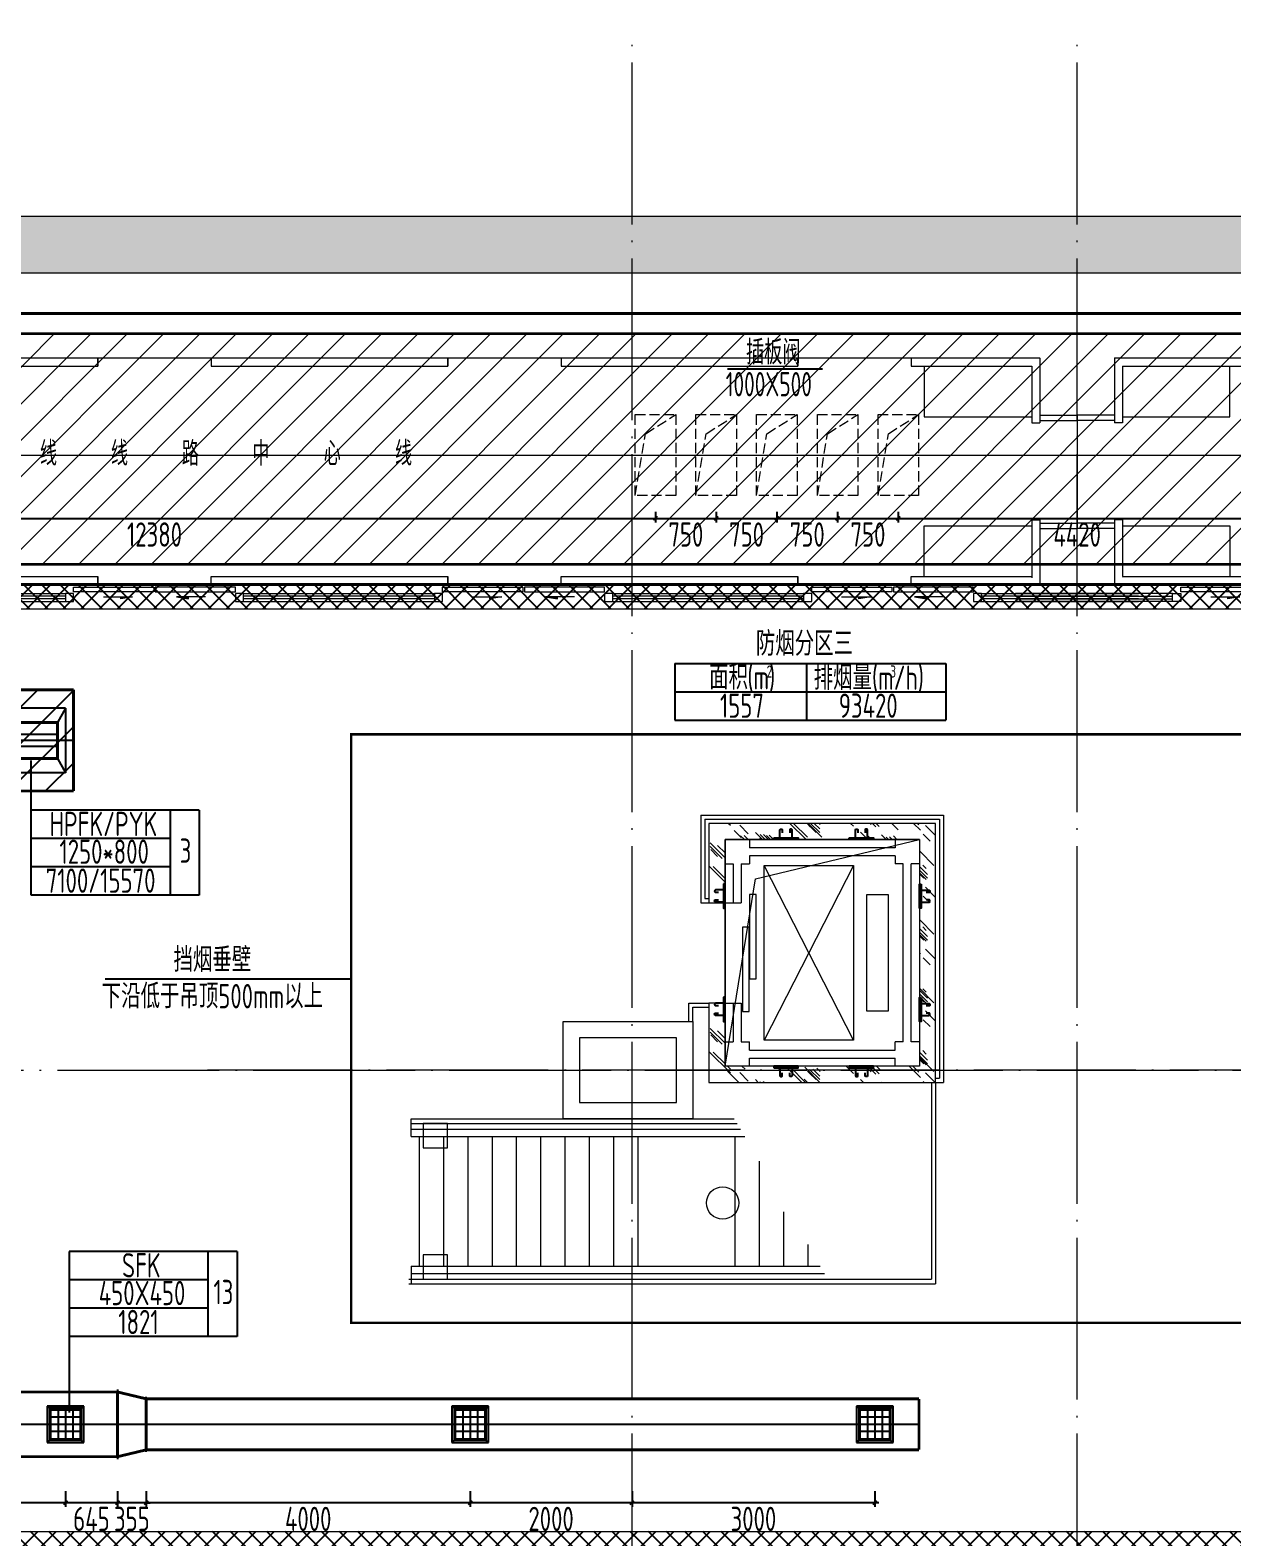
# Model space of a CAD drawing. Extents: x 4 to 13611208, y -605838 to 574722.
# Drawn here: x 13360960 to 13375809, y -14726 to 3890 of the extents above; entities that cross this region are included whole.
import ezdxf
from ezdxf.enums import TextEntityAlignment as Align

# ---------------------------------------------------------------- set-up
doc = ezdxf.new("R2010")
doc.units = 0
doc.header["$LTSCALE"] = 1000
doc.header["$MEASUREMENT"] = 0
for name, pattern in [('_DASH', [0.6, 0.4, -0.2]), ('CENTER2', [28.575, 19.05, -3.175, 3.175, -3.175]), ('DASH', [0.35, 0.25, -0.1]), ('DOTE', [2.42, 2, -0.2, 0.02, -0.2])]:
    doc.linetypes.add(name, pattern=pattern)
for name, color, linetype in [('1-钢件', 8, 'Continuous'), ('DUCT-D-P中心线', 5, 'CENTER2'), ('DUCT-D-P标注', 7, 'Continuous'), ('DUCT-D-P管', 6, 'Continuous'), ('DUCT-D-P风口', 7, 'Continuous'), ('DUCT-D-S中心线', 5, 'CENTER2'), ('DUCT-D-S标注', 7, 'Continuous'), ('DUCT-D-S法兰', 2, 'Continuous'), ('DUCT-D-S管', 130, 'Continuous'), ('DUCT-D-S管端线', 2, 'Continuous'), ('DUCT-D-S风口', 7, 'Continuous'), ('SDF-标注', 7, 'Continuous')]:
    doc.layers.add(name, color=color, linetype=linetype)
for name, color, linetype, lineweight in [('PSD', 8, 'Continuous', 5), ('SDF-风管', 3, 'Continuous', 20), ('STAIR', 7, 'Continuous', 5), ('STRAIN', 8, 'Continuous', 5), ('建筑底图', 8, 'Continuous', 13)]:
    doc.layers.add(name, color=color, linetype=linetype, lineweight=lineweight)
doc.styles.add('67', font='gbenor.shx', dxfattribs={"width": 0.7, "bigfont": 'hztxt.shx'})
doc.styles.add('C', font='HZTXT_E', dxfattribs={"width": 0.7, "bigfont": 'HZTXT'})
doc.styles.add('du', font='gbenor.shx', dxfattribs={"width": 0.8, "bigfont": 'hztxt.shx'})
doc.styles.add('RS9', font='gbenor.shx', dxfattribs={"width": 0.8, "height": 300, "bigfont": 'hztxt.shx'})
doc.dimstyles.new('67', dxfattribs={"dimscale": 100, "dimtxt": 3, "dimasz": 0.5, "dimexe": 0.5, "dimexo": 2, "dimgap": 0.5, "dimtad": 2, "dimdec": 0, "dimrnd": 5, "dimzin": 0, "dimdsep": 46, "dimtxsty": 'du', "dimblk": 'ARCHTICK', "dimcen": 0, "dimdle": 0.5, "dimclrd": 256, "dimclre": 256, "dimclrt": 256, "dimazin": 0, "dimtfac": 1, "dimtdec": 0, "dimtix": 1, "dimtmove": 2, "dimatfit": 3, "dimfxl": 100, "dimtolj": 1, "dimtzin": 0, "dimlwd": -1, "dimlwe": -1, "dimarcsym": 0})

# ---------------------------------------------------------------- blocks, each defined once
blk = doc.blocks.new('A$C6AAC3FDD')
at = {"layer": 'STRAIN'}
for p, q in [((47661, 2800), (69541, 2800)), ((57901, 2800), (57901, 2700)), ((57901, 2700), (57901, 2800)), ((59301, 2800), (59301, 2700)), ((62226, 2700), (62226, 2800)), ((62226, 2800), (62226, 2700)), ((63626, 2800), (63626, 2700)), ((66551, 2800), (66551, 2700)), ((66551, 2700), (66551, 2800)), ((67951, 2800), (67951, 2700)), ((69542, 2799), (69541, 2800)), ((69542, 2799), (69542, 2000)), ((70462, 2800), (92342, 2800)), ((70462, 2800), (70462, 2000)), ((54976, 2700), (57901, 2700)), ((59301, 2700), (62226, 2700)), ((63626, 2700), (66551, 2700)), ((67951, 2700), (69442, 2700)), ((68110, 2700), (68110, 2073)), ((69441, 2700), (69442, 2699)), ((69441, 2700), (69442, 2699)), ((69442, 2700), (69442, 2000)), ((70562, 2700), (72052, 2700)), ((70562, 2700), (70562, 2699)), ((70562, 2699), (70562, 2000)), ((71888, 2073), (71888, 2700)), ((68110, 2073), (69442, 2073)), ((69542, 2093), (70002, 2093)), ((70462, 2093), (70002, 2093)), ((70002, 2093), (70002, 691)), ((70002, 2093), (70002, 691)), ((70002, 2093), (70002, 691)), ((70002, 2093), (70002, 691)), ((70562, 2073), (71888, 2073)), ((71888, 2073), (71887, 2073)), ((69442, 2000), (69542, 2000)), ((69542, 2026), (70002, 2026)), ((70462, 2026), (70002, 2026)), ((70562, 2000), (70462, 2000)), ((69442, 800), (69442, 84)), ((69442, 800), (69542, 800)), ((69542, 800), (69542, 0)), ((69542, 758), (70002, 758)), ((70462, 758), (70002, 758)), ((70462, 800), (70462, 0)), ((70562, 800), (70462, 800)), ((70562, 800), (70562, 100)), ((68110, 727), (69442, 727)), ((68110, 100), (68110, 727)), ((69542, 691), (70002, 691)), ((70462, 691), (70002, 691)), ((70562, 727), (71888, 727)), ((71888, 727), (71887, 727)), ((71888, 727), (71888, 100)), ((54976, 100), (57901, 100)), ((57901, 0), (57901, 100)), ((57901, 100), (57901, 0)), ((59301, 100), (62226, 100)), ((59301, 0), (59301, 100)), ((62226, 100), (62226, 0)), ((62226, 0), (62226, 100)), ((63626, 100), (66551, 100)), ((63626, 0), (63626, 100)), ((66551, 0), (66551, 100)), ((66551, 100), (66551, 0)), ((67951, 100), (69442, 100)), ((67951, 0), (67951, 100)), ((70562, 100), (72052, 100)), ((70562, 100), (70562, 100)), ((70562, 84), (70562, 85)), ((47661, 0), (69542, 0)), ((70462, 0), (92342, 0))]:
    blk.add_line(p, q, dxfattribs=at)
blk = doc.blocks.new('新块')
at = {"layer": 'PSD', "color": 8}
for p, q in [((-1630, 60), (-1270, 60)), ((-1270, 60), (-1418, 34)), ((-1418, 34), (-1418, 60)), ((-730, 60), (-582, 34)), ((-370, 60), (-730, 60)), ((-582, 34), (-582, 60))]:
    blk.add_line(p, q, dxfattribs=at)
for points in [[(-2000, 180), (-1010, 180), (-1010, 120), (-2000, 120)], [(0, 180), (-990, 180), (-990, 120), (0, 120)]]:
    blk.add_lwpolyline(points, close=True, dxfattribs=at)
for points in [[(-1418, 34), (-1418, 60), (-1270, 60)], [(-582, 34), (-582, 60), (-730, 60)]]:
    blk.add_solid(points, dxfattribs=at)
blk = doc.blocks.new('PSD')
at = {"layer": 'PSD', "color": 8}
for p, q in [((56123, 4268), (58482, 4268)), ((58482, 4235), (56123, 4235)), ((58482, 4201), (56123, 4201)), ((56123, 4168), (58482, 4168)), ((60683, 4268), (63042, 4268)), ((63042, 4235), (60683, 4235)), ((63042, 4201), (60683, 4201)), ((60683, 4168), (63042, 4168)), ((65243, 4268), (67602, 4268)), ((67602, 4235), (65243, 4235)), ((67602, 4201), (65243, 4201)), ((65243, 4168), (67602, 4168)), ((67702, 4268), (67602, 4268)), ((67602, 4268), (67602, 4168)), ((67602, 4168), (67702, 4168)), ((67702, 4168), (67702, 4268)), ((69802, 4268), (69702, 4268)), ((69702, 4268), (69702, 4168)), ((69702, 4168), (69802, 4168)), ((69802, 4168), (69802, 4268)), ((69803, 4268), (71742, 4268)), ((71742, 4235), (69803, 4235)), ((71742, 4201), (69803, 4201)), ((69803, 4168), (71742, 4168)), ((72162, 4268), (70222, 4268)), ((70222, 4235), (72162, 4235)), ((70222, 4201), (72162, 4201)), ((72162, 4168), (70222, 4168)), ((72162, 4268), (72262, 4268)), ((72162, 4168), (72162, 4268)), ((72262, 4168), (72162, 4168)), ((72262, 4268), (72262, 4168))]:
    blk.add_line(p, q, dxfattribs=at)
for points in [[(58482, 4168), (58582, 4168), (58582, 4268), (58482, 4268)], [(60582, 4168), (60683, 4168), (60683, 4268), (60582, 4268)], [(63042, 4168), (63142, 4168), (63142, 4268), (63042, 4268)], [(65142, 4168), (65243, 4168), (65243, 4268), (65142, 4268)]]:
    blk.add_lwpolyline(points, close=True, dxfattribs=at)
at = {"color": 8}
for p in [(60582, 4168), (65142, 4168), (69702, 4168)]:
    blk.add_blockref('新块', p, dxfattribs=at)
at = {"color": 8, "xscale": -1}
blk.add_blockref('新块', (72262, 4168), dxfattribs=at)
blk = doc.blocks.new('wefrwr3')
at = {"layer": 'STAIR', "color": 0, "linetype": 'Continuous'}
for p, q in [((2371621, 1063838), (2374021, 1063838)), ((2371621, 1061038), (2371621, 1063838)), ((2371621, 1061158), (2371621, 1063718)), ((2371741, 1063838), (2373901, 1063838)), ((2371921, 1063838), (2371921, 1063738)), ((2373721, 1063738), (2371921, 1063738)), ((2373721, 1063838), (2373721, 1063738)), ((2374021, 1063838), (2374021, 1063058)), ((2374021, 1063718), (2374021, 1063058)), ((2371621, 1063538), (2371721, 1063538)), ((2371721, 1063538), (2371721, 1061338)), ((2371821, 1063538), (2371921, 1063538)), ((2371821, 1063538), (2371821, 1061338)), ((2371921, 1063638), (2371921, 1063538)), ((2373721, 1063638), (2371921, 1063638)), ((2372433, 1063518), (2373537, 1061358)), ((2372433, 1063518), (2373537, 1063518)), ((2372433, 1061358), (2373537, 1063518)), ((2372433, 1061358), (2372433, 1063518)), ((2373537, 1063518), (2373537, 1061358)), ((2373721, 1063638), (2373721, 1063538)), ((2373821, 1063538), (2373721, 1063538)), ((2373821, 1063058), (2373821, 1063538)), ((2374021, 1063538), (2373921, 1063538)), ((2373921, 1063058), (2373921, 1063538)), ((2372005, 1063158), (2372269, 1063158)), ((2372005, 1061718), (2372005, 1063158)), ((2372269, 1063158), (2372269, 1061718)), ((2373806, 1063163), (2373724, 1063163)), ((2373724, 1063163), (2373724, 1062122)), ((2373806, 1062122), (2373806, 1063163)), ((2374021, 1063058), (2373821, 1063058)), ((2374021, 1063058), (2373901, 1063058)), ((2374021, 1063058), (2373901, 1063058)), ((2374021, 1061818), (2374021, 1063058)), ((2373719, 1062759), (2373637, 1062759)), ((2373637, 1062759), (2373637, 1061718)), ((2373719, 1061718), (2373719, 1062759)), ((2373724, 1062122), (2373806, 1062122)), ((2374021, 1061818), (2373821, 1061818)), ((2373821, 1061338), (2373821, 1061818)), ((2374021, 1061818), (2373901, 1061818)), ((2374021, 1061818), (2373901, 1061818)), ((2373921, 1061338), (2373921, 1061818)), ((2374021, 1061818), (2374021, 1061158)), ((2374021, 1061818), (2374021, 1061038)), ((2372269, 1061718), (2372005, 1061718)), ((2373637, 1061718), (2373719, 1061718)), ((2371621, 1061338), (2371721, 1061338)), ((2371821, 1061338), (2371921, 1061338)), ((2371921, 1061238), (2371921, 1061338)), ((2373537, 1061358), (2372433, 1061358)), ((2373821, 1061338), (2373721, 1061338)), ((2373721, 1061238), (2373721, 1061338)), ((2374021, 1061338), (2373921, 1061338)), ((2371921, 1061238), (2373721, 1061238)), ((2371921, 1061038), (2371921, 1061138)), ((2371921, 1061138), (2373721, 1061138)), ((2373721, 1061038), (2373721, 1061138)), ((2374021, 1061038), (2371621, 1061038)), ((2373901, 1061038), (2371741, 1061038))]:
    blk.add_line(p, q, dxfattribs=at)
blk = doc.blocks.new('_FZHK')
blk.add_lwpolyline([(-0.5, -0.5), (0.5, -0.5), (0.5, 0.5), (-0.5, 0.5)], close=True)
blk = doc.blocks.new('_YZHK')
blk.add_circle((0, 0), 0.5)
blk = doc.blocks.new('300300')
at = {"layer": '1-钢件'}
h = blk.add_hatch(dxfattribs=at)
h.set_pattern_fill('ANSI31', color=0, scale=10, angle=90, style=0)
h.set_pattern_definition([(45, (1206689.27, 2477601.356), (11.22532015, -11.22532015), [])])
h.paths.add_polyline_path([(1960792, 639240), (1960792, 638940), (1960772, 638940), (1960772, 639240)])
at = {"layer": '1-钢件', "color": 0}
blk.add_lwpolyline([(1960792, 639240), (1960792, 638940), (1960772, 638940), (1960772, 639240)], close=True, dxfattribs=at)
for points in [[(1960792, 639165), (1960877, 639165), (1960891, 639165), (1960899, 639158), (1960901, 639150), (1960900, 639142), (1960895, 639136), (1960855, 639136)], [(1960792, 639015), (1960877, 639015), (1960891, 639015), (1960899, 639021), (1960901, 639029), (1960900, 639037), (1960895, 639043), (1960855, 639043)]]:
    blk.add_lwpolyline(points, dxfattribs=at)
blk = doc.blocks.new('_FZH')
blk.add_lwpolyline([(-0.5, -0.5), (0.5, -0.5), (0.5, 0.5), (-0.5, 0.5)], close=True)
blk = doc.blocks.new('_ArchTick')
at = {"color": 0, "linetype": 'ByBlock', "const_width": 0.4}
blk.add_lwpolyline([(-0.5, -0.5), (0.5, 0.5)], dxfattribs=at)
blk = doc.blocks.new('*D527')
at = {"layer": 'DUCT-D-S标注', "transparency": 16777216}
for p, q in [((13371447, -14304), (13368347, -14304)), ((13368397, -14160), (13368397, -14354)), ((13371397, -14160), (13371397, -14354))]:
    blk.add_line(p, q, dxfattribs=at)
at = {"layer": 'DUCT-D-S标注', "transparency": 16777216, "xscale": 50, "yscale": 50, "zscale": 50, "rotation": 180}
blk.add_blockref('_ArchTick', (13368397, -14304), dxfattribs=at)
at = {"layer": 'DUCT-D-S标注', "transparency": 16777216, "xscale": 50, "yscale": 50, "zscale": 50}
blk.add_blockref('_ArchTick', (13371397, -14304), dxfattribs=at)
at = {"layer": 'DUCT-D-S标注', "transparency": 16777216, "insert": (13369897, -14504), "char_height": 300, "attachment_point": 5, "style": 'du'}
blk.add_mtext('\\A1;3000', dxfattribs=at)
blk = doc.blocks.new('*D528')
at = {"layer": 'DUCT-D-S标注', "transparency": 16777216}
for p, q in [((13368447, -14304), (13366347, -14304)), ((13366397, -14160), (13366397, -14354)), ((13368397, -14160), (13368397, -14354))]:
    blk.add_line(p, q, dxfattribs=at)
at = {"layer": 'DUCT-D-S标注', "transparency": 16777216, "xscale": 50, "yscale": 50, "zscale": 50, "rotation": 180}
blk.add_blockref('_ArchTick', (13366397, -14304), dxfattribs=at)
at = {"layer": 'DUCT-D-S标注', "transparency": 16777216, "xscale": 50, "yscale": 50, "zscale": 50}
blk.add_blockref('_ArchTick', (13368397, -14304), dxfattribs=at)
at = {"layer": 'DUCT-D-S标注', "transparency": 16777216, "insert": (13367397, -14504), "char_height": 300, "attachment_point": 5, "style": 'du'}
blk.add_mtext('\\A1;2000', dxfattribs=at)
blk = doc.blocks.new('*D529')
at = {"layer": 'DUCT-D-S标注', "transparency": 16777216}
for p, q in [((13366447, -14304), (13362345, -14304)), ((13362395, -14160), (13362395, -14354)), ((13366397, -14160), (13366397, -14354))]:
    blk.add_line(p, q, dxfattribs=at)
at = {"layer": 'DUCT-D-S标注', "transparency": 16777216, "xscale": 50, "yscale": 50, "zscale": 50, "rotation": 180}
blk.add_blockref('_ArchTick', (13362395, -14304), dxfattribs=at)
at = {"layer": 'DUCT-D-S标注', "transparency": 16777216, "xscale": 50, "yscale": 50, "zscale": 50}
blk.add_blockref('_ArchTick', (13366397, -14304), dxfattribs=at)
at = {"layer": 'DUCT-D-S标注', "transparency": 16777216, "insert": (13364396, -14504), "char_height": 300, "attachment_point": 5, "style": 'du'}
blk.add_mtext('\\A1;4000', dxfattribs=at)
blk = doc.blocks.new('*D530')
at = {"layer": 'DUCT-D-S标注', "transparency": 16777216}
for p, q in [((13361447, -14304), (13356347, -14304)), ((13356397, -14160), (13356397, -14354)), ((13361397, -14160), (13361397, -14354))]:
    blk.add_line(p, q, dxfattribs=at)
at = {"layer": 'DUCT-D-S标注', "transparency": 16777216, "xscale": 50, "yscale": 50, "zscale": 50, "rotation": 180}
blk.add_blockref('_ArchTick', (13356397, -14304), dxfattribs=at)
at = {"layer": 'DUCT-D-S标注', "transparency": 16777216, "xscale": 50, "yscale": 50, "zscale": 50}
blk.add_blockref('_ArchTick', (13361397, -14304), dxfattribs=at)
at = {"layer": 'DUCT-D-S标注', "transparency": 16777216, "insert": (13358897, -14504), "char_height": 300, "attachment_point": 5, "style": 'du'}
blk.add_mtext('\\A1;5000', dxfattribs=at)
blk = doc.blocks.new('*D573')
at = {"layer": 'SDF-标注', "ltscale": 0.5, "transparency": 16777216}
for p, q in [((13356257, -2142), (13368737, -2142)), ((13356307, -2060), (13356307, -2192)), ((13368687, -2060), (13368687, -2192))]:
    blk.add_line(p, q, dxfattribs=at)
at = {"layer": 'SDF-标注', "ltscale": 0.5, "transparency": 16777216, "xscale": 50, "yscale": 50, "zscale": 50, "rotation": 180}
blk.add_blockref('_ArchTick', (13356307, -2142), dxfattribs=at)
at = {"layer": 'SDF-标注', "ltscale": 0.5, "transparency": 16777216, "xscale": 50, "yscale": 50, "zscale": 50}
blk.add_blockref('_ArchTick', (13368687, -2142), dxfattribs=at)
at = {"layer": 'SDF-标注', "ltscale": 0.5, "transparency": 16777216, "insert": (13362497, -2342), "char_height": 300, "attachment_point": 5, "style": 'du'}
blk.add_mtext('\\A1;12380', dxfattribs=at)
blk = doc.blocks.new('*D574')
at = {"layer": 'SDF-标注', "ltscale": 0.5, "transparency": 16777216}
for p, q in [((13368637, -2142), (13369487, -2142)), ((13368687, -2060), (13368687, -2192)), ((13369437, -2060), (13369437, -2192))]:
    blk.add_line(p, q, dxfattribs=at)
at = {"layer": 'SDF-标注', "ltscale": 0.5, "transparency": 16777216, "xscale": 50, "yscale": 50, "zscale": 50, "rotation": 180}
blk.add_blockref('_ArchTick', (13368687, -2142), dxfattribs=at)
at = {"layer": 'SDF-标注', "ltscale": 0.5, "transparency": 16777216, "xscale": 50, "yscale": 50, "zscale": 50}
blk.add_blockref('_ArchTick', (13369437, -2142), dxfattribs=at)
at = {"layer": 'SDF-标注', "ltscale": 0.5, "transparency": 16777216, "insert": (13369062, -2342), "char_height": 300, "attachment_point": 5, "style": 'du'}
blk.add_mtext('\\A1;750', dxfattribs=at)
blk = doc.blocks.new('*D575')
at = {"layer": 'SDF-标注', "ltscale": 0.5, "transparency": 16777216}
for p, q in [((13369387, -2142), (13370237, -2142)), ((13369437, -2060), (13369437, -2192)), ((13370187, -2060), (13370187, -2192))]:
    blk.add_line(p, q, dxfattribs=at)
at = {"layer": 'SDF-标注', "ltscale": 0.5, "transparency": 16777216, "xscale": 50, "yscale": 50, "zscale": 50, "rotation": 180}
blk.add_blockref('_ArchTick', (13369437, -2142), dxfattribs=at)
at = {"layer": 'SDF-标注', "ltscale": 0.5, "transparency": 16777216, "xscale": 50, "yscale": 50, "zscale": 50}
blk.add_blockref('_ArchTick', (13370187, -2142), dxfattribs=at)
at = {"layer": 'SDF-标注', "ltscale": 0.5, "transparency": 16777216, "insert": (13369812, -2342), "char_height": 300, "attachment_point": 5, "style": 'du'}
blk.add_mtext('\\A1;750', dxfattribs=at)
blk = doc.blocks.new('*D576')
at = {"layer": 'SDF-标注', "ltscale": 0.5, "transparency": 16777216}
for p, q in [((13370137, -2142), (13370987, -2142)), ((13370187, -2060), (13370187, -2192)), ((13370937, -2060), (13370937, -2192))]:
    blk.add_line(p, q, dxfattribs=at)
at = {"layer": 'SDF-标注', "ltscale": 0.5, "transparency": 16777216, "xscale": 50, "yscale": 50, "zscale": 50, "rotation": 180}
blk.add_blockref('_ArchTick', (13370187, -2142), dxfattribs=at)
at = {"layer": 'SDF-标注', "ltscale": 0.5, "transparency": 16777216, "xscale": 50, "yscale": 50, "zscale": 50}
blk.add_blockref('_ArchTick', (13370937, -2142), dxfattribs=at)
at = {"layer": 'SDF-标注', "ltscale": 0.5, "transparency": 16777216, "insert": (13370562, -2342), "char_height": 300, "attachment_point": 5, "style": 'du'}
blk.add_mtext('\\A1;750', dxfattribs=at)
blk = doc.blocks.new('*D577')
at = {"layer": 'SDF-标注', "ltscale": 0.5, "transparency": 16777216}
for p, q in [((13370887, -2142), (13371737, -2142)), ((13370937, -2060), (13370937, -2192)), ((13371687, -2060), (13371687, -2192))]:
    blk.add_line(p, q, dxfattribs=at)
at = {"layer": 'SDF-标注', "ltscale": 0.5, "transparency": 16777216, "xscale": 50, "yscale": 50, "zscale": 50, "rotation": 180}
blk.add_blockref('_ArchTick', (13370937, -2142), dxfattribs=at)
at = {"layer": 'SDF-标注', "ltscale": 0.5, "transparency": 16777216, "xscale": 50, "yscale": 50, "zscale": 50}
blk.add_blockref('_ArchTick', (13371687, -2142), dxfattribs=at)
at = {"layer": 'SDF-标注', "ltscale": 0.5, "transparency": 16777216, "insert": (13371312, -2342), "char_height": 300, "attachment_point": 5, "style": 'du'}
blk.add_mtext('\\A1;750', dxfattribs=at)
blk = doc.blocks.new('*D578')
at = {"layer": 'SDF-标注', "ltscale": 0.5, "transparency": 16777216}
for p, q in [((13371637, -2142), (13376157, -2142)), ((13371687, -2060), (13371687, -2192)), ((13376107, -2060), (13376107, -2192))]:
    blk.add_line(p, q, dxfattribs=at)
at = {"layer": 'SDF-标注', "ltscale": 0.5, "transparency": 16777216, "xscale": 50, "yscale": 50, "zscale": 50, "rotation": 180}
blk.add_blockref('_ArchTick', (13371687, -2142), dxfattribs=at)
at = {"layer": 'SDF-标注', "ltscale": 0.5, "transparency": 16777216, "xscale": 50, "yscale": 50, "zscale": 50}
blk.add_blockref('_ArchTick', (13376107, -2142), dxfattribs=at)
at = {"layer": 'SDF-标注', "ltscale": 0.5, "transparency": 16777216, "insert": (13373897, -2342), "char_height": 300, "attachment_point": 5, "style": 'du'}
blk.add_mtext('\\A1;4420', dxfattribs=at)
blk = doc.blocks.new('*D671')
at = {"layer": 'DUCT-D-S标注', "transparency": 16777216}
for p, q in [((13362040, -14304), (13361990, -14304)), ((13362040, -14160), (13362040, -14354)), ((13362395, -14304), (13362040, -14304)), ((13362395, -14160), (13362395, -14354)), ((13362395, -14304), (13362445, -14304))]:
    blk.add_line(p, q, dxfattribs=at)
at = {"layer": 'DUCT-D-S标注', "transparency": 16777216, "xscale": 50, "yscale": 50, "zscale": 50}
blk.add_blockref('_ArchTick', (13362040, -14304), dxfattribs=at)
at = {"layer": 'DUCT-D-S标注', "transparency": 16777216, "xscale": 50, "yscale": 50, "zscale": 50, "rotation": 180}
blk.add_blockref('_ArchTick', (13362395, -14304), dxfattribs=at)
at = {"layer": 'DUCT-D-S标注', "transparency": 16777216, "insert": (13362217, -14504), "char_height": 300, "attachment_point": 5, "style": 'du'}
blk.add_mtext('\\A1;355', dxfattribs=at)
blk = doc.blocks.new('*D672')
at = {"layer": 'DUCT-D-S标注', "transparency": 16777216}
for p, q in [((13362090, -14304), (13361347, -14304)), ((13361397, -14160), (13361397, -14354)), ((13362040, -14160), (13362040, -14354))]:
    blk.add_line(p, q, dxfattribs=at)
at = {"layer": 'DUCT-D-S标注', "transparency": 16777216, "xscale": 50, "yscale": 50, "zscale": 50, "rotation": 180}
blk.add_blockref('_ArchTick', (13361397, -14304), dxfattribs=at)
at = {"layer": 'DUCT-D-S标注', "transparency": 16777216, "xscale": 50, "yscale": 50, "zscale": 50}
blk.add_blockref('_ArchTick', (13362040, -14304), dxfattribs=at)
at = {"layer": 'DUCT-D-S标注', "transparency": 16777216, "insert": (13361718, -14504), "char_height": 300, "attachment_point": 5, "style": 'du'}
blk.add_mtext('\\A1;645', dxfattribs=at)
blk = doc.blocks.new('A$C321F08AF')
at = {"layer": '建筑底图', "color": 0, "linetype": 'DASH', "ltscale": 0.5}
for points in [[(-4960, -2450), (-4960, -3450), (-5460, -3450), (-5460, -2450)], [(-4210, -2450), (-4210, -3450), (-4710, -3450), (-4710, -2450)], [(-3460, -2450), (-3460, -3450), (-3960, -3450), (-3960, -2450)], [(-2710, -2450), (-2710, -3450), (-3210, -3450), (-3210, -2450)], [(-1960, -2450), (-1960, -3450), (-2460, -3450), (-2460, -2450)]]:
    blk.add_lwpolyline(points, close=True, dxfattribs=at)
for points in [[(-5460, -3450), (-5333, -2686), (-4960, -2450)], [(-4710, -3450), (-4583, -2686), (-4210, -2450)], [(-3960, -3450), (-3833, -2686), (-3460, -2450)], [(-3210, -3450), (-3083, -2686), (-2710, -2450)], [(-2460, -3450), (-2333, -2686), (-1960, -2450)]]:
    blk.add_lwpolyline(points, dxfattribs=at)
blk = doc.blocks.new('$风口$00000107')
for p, q in [((100, 100), (-100, 100)), ((-100, 100), (-88, 88)), ((-100, 100), (-100, -100)), ((88, 88), (-88, 88)), ((-88, 88), (-88, -88)), ((-88, 88), (-80, 80)), ((80, 80), (88, 88)), ((100, 100), (88, 88)), ((88, -88), (88, 88)), ((100, -100), (100, 100)), ((-80, 80), (80, 80)), ((-80, -80), (-80, 80)), ((80, 40), (-80, 40)), ((-40, 80), (-40, -80)), ((0, 80), (0, -80)), ((40, 80), (40, -80)), ((80, 80), (80, -80)), ((-88, -88), (-80, -80)), ((80, 0), (-80, 0)), ((80, -40), (-80, -40)), ((-80, -80), (80, -80)), ((80, -80), (88, -88)), ((-100, -100), (-88, -88)), ((-100, -100), (100, -100)), ((88, -88), (-88, -88)), ((100, -100), (88, -88))]:
    blk.add_line(p, q)
blk = doc.blocks.new('$风口$00000108')
for p, q in [((-250, 135), (-190, 75)), ((-250, -135), (-250, 135)), ((250, 135), (200, 75)), ((250, 135), (250, -135)), ((200, 25), (-190, 25)), ((200, -25), (-190, -25)), ((-250, -135), (-190, -75)), ((200, -75), (250, -135)), ((250, -135), (-250, -135))]:
    blk.add_line(p, q)
at = {"linetype": 'Continuous'}
blk.add_line((250, 135), (-250, 135), dxfattribs=at)
at = {"lineweight": 40}
for p, q in [((-190, 75), (200, 75)), ((-190, -75), (-190, 75)), ((200, 75), (200, -75)), ((-190, -75), (200, -75))]:
    blk.add_line(p, q, dxfattribs=at)

msp = doc.modelspace()

# ---------------------------------------------------------------- hatches: boundary and pattern name
at = {"layer": 'DUCT-D-P管'}
h = msp.add_hatch(dxfattribs=at)
h.set_pattern_fill('ANSI31', color=8, scale=200)
h.set_pattern_definition([(45, (0, 0), (-224.506403, 224.506403), [])])
h.paths.add_polyline_path([(13361497.1, -4260.3), (13308997.1, -4260.3), (13308997.1, -5510.3), (13361497.1, -5510.3)])
at = {"layer": '建筑底图'}
h = msp.add_hatch(dxfattribs=at)
h.set_pattern_fill('钢筋混凝土', color=8, scale=100, style=0)
h.set_pattern_definition([(45, (793255.26, 9e-08), (-176.7766953, 176.7766953), []), (50, (793255.26, 9e-08), (717.260183, -62.752135), [75, -825]), (355, (793255.26, 9e-08), (-138.751334, 752.192134), [60, -660]), (100.4514, (793315, -5.2), (578.50938, 689.439542), [63.74019, -701.14211]), (46.1842, (793255.26, 200), (1067.24105, -165.519014), [112.5, -1237.5]), (96.6356, (793344.2, 186.2), (934.662706, 974.11787), [95.61029, -1051.713]), (351.1842, (793255.3, 200), (934.661945, 974.1186), [90, -990]), (21, (793355.26, 150), (596.907052, -402.61889), [75, -825]), (326, (793355.26, 150), (243.31533, 725.150045), [60, -660]), (71.4514, (793405, 116.45), (840.22263, 322.530497), [63.74019, -701.14211]), (37.5, (793255.26, 9e-08), (12.1598553, 332.893854), [0, -652, 0, -670, 0, -662.5]), (7.5, (793255.26, 9e-08), (263.069537, 394.411712), [0, -382, 0, -637, 0, -252.5]), (327.5, (793032.26, 9e-08), (533.822436, -22.554872), [0, -250, 0, -780, 0, -1035]), (317.5, (792932.26, 9e-08), (583.18617, 100.104982), [0, -325, 0, -518, 0, -735])])
h.paths.add_polyline_path([(13122497.4, -13710.3), (13121697.4, -13710.3), (13121697.4, -15460.3), (13121787.4, -17303.4), (13122586.5, -17265.7), (13122497.4, -15440.7)])
h.paths.add_polyline_path([(13121697.4, -4210.3), (13122497.4, -4210.3), (13122497.4, -2478.9), (13122573.5, -843.5), (13121774.4, -806.3), (13121697.4, -2460.3)])
h.paths.add_polyline_path([(13168947.4, -21010.3), (13168947.4, -21710.3), (13207597.4, -21710.3), (13207597.4, -20160.3), (13281197.4, -20160.3), (13281197.4, -19460.3), (13206897.4, -19460.3), (13206897.4, -21010.3)])
h.paths.add_polyline_path([(13168947.4, 3789.7), (13168947.4, 3089.7), (13206897.4, 3089.7), (13206897.4, 1539.7), (13281197.4, 1539.7), (13281197.4, 2239.7), (13207597.4, 2239.7), (13207597.4, 3789.7)])
h.paths.add_polyline_path([(13473697.4, -4551.4), (13472897.4, -4551.4), (13472897.4, -13160.3), (13473697.4, -13160.3)])
h.paths.add_polyline_path([(13473697.4, 2261.9), (13472897.4, 2261.9), (13472897.4, 2248.6), (13473697.4, 2248.6)])
h.paths.add_polyline_path([(13354022.4, 889.7), (13354022.4, 1039.7), (13354172.4, 1039.7), (13354172.4, 889.7), (13376672.4, 889.7), (13376672.4, 1039.7), (13376822.4, 1039.7), (13376822.4, 889.7), (13398547.4, 889.7), (13398547.4, 1039.7), (13398697.4, 1039.7), (13398697.4, 889.7), (13422497.4, 889.7), (13422497.4, 1089.7), (13453297.4, 1089.7), (13453297.4, 1789.7), (13421797.4, 1789.7), (13421797.4, 1589.7), (13349146.3, 1589.7), (13349146.3, 889.7)])
h.paths.add_polyline_path([(13332922.4, 889.7), (13332922.4, 1039.7), (13333072.4, 1039.7), (13333072.4, 889.7), (13349146.3, 889.7), (13349146.3, 1589.7), (13311597.4, 1589.7), (13311597.4, 889.7)])
h.paths.add_polyline_path([(13332922.4, -18960.3), (13332922.4, -18810.3), (13311597.4, -18810.3), (13311597.4, -19510.3), (13349146.3, -19510.3), (13349146.3, -18810.3), (13333072.4, -18810.3), (13333072.4, -18960.3)])
h.paths.add_polyline_path([(13376672.4, -18960.3), (13376672.4, -18810.3), (13354172.4, -18810.3), (13354172.4, -18960.3), (13354022.4, -18960.3), (13354022.4, -18810.3), (13349146.3, -18810.3), (13349146.3, -19510.3), (13438197.4, -19510.3), (13438197.4, -19710.3), (13453297.4, -19710.3), (13453297.4, -19010.3), (13438897.4, -19010.3), (13438897.4, -18810.3), (13436422.6, -18810.3), (13436422.6, -18960.3), (13436272.6, -18960.3), (13436272.6, -18810.3), (13433472, -18810.3), (13433472, -18960.3), (13433322, -18960.3), (13433322, -18810.3), (13430973.4, -18810.3), (13430973.4, -18960.3), (13430823.4, -18960.3), (13430823.4, -18810.3), (13420572.4, -18810.3), (13420572.4, -18960.3), (13420422.4, -18960.3), (13420422.4, -18810.3), (13376822.4, -18810.3), (13376822.4, -18960.3)])
at = {"layer": '建筑底图', "linetype": 'DASH'}
h = msp.add_hatch(dxfattribs=at)
h.set_pattern_fill('ANSI31', color=8, scale=200, style=0)
h.set_pattern_definition([(45, (793255.26, 9e-08), (-224.506403, 224.506403), [])])
h.paths.add_polyline_path([(13310147.4, 139.7), (13455372.4, 139.7), (13455372.4, -2710.3), (13310147.4, -2710.3)])
h = msp.add_hatch(dxfattribs=at)
h.set_pattern_fill('ANSI31', color=8, scale=200, style=0)
h.set_pattern_definition([(45, (793255.26, 9e-08), (-224.506403, 224.506403), [])])
h.paths.add_polyline_path([(13310147.4, 139.7), (13455372.4, 139.7), (13455372.4, -2710.3), (13310147.4, -2710.3)])
at = {"layer": '建筑底图', "lineweight": -3}
h = msp.add_hatch(dxfattribs=at)
h.set_pattern_fill('ANSI37', color=8, scale=100, style=0)
h.set_pattern_definition([(45, (15148904.22, -89453.28), (-112.253202, 112.253202), []), (135, (15148904.22, -89453.28), (-112.253202, -112.253202), [])])
h.paths.add_polyline_path([(13305897.4, -5960.3), (13305897.4, -3260.3), (13441897.4, -3260.3), (13441897.4, -5960.3), (13442397.4, -5960.3), (13442397.4, -2960.3), (13305397.4, -2960.3), (13305397.4, -5974.8)])
at = {"layer": '建筑底图', "ltscale": 500}
h = msp.add_hatch(dxfattribs=at)
h.set_pattern_fill('玻璃2', color=8, scale=50, style=0)
h.set_pattern_definition([(135, (18966416.2, 610745.23), (-4e-14, 763.675324), [300, -180, 300, -180, 120, -261.640785]), (135, (18966431.2, 610760.23), (-4e-14, 763.675324), [240, -300, 180, -180, 210, -231.640785]), (135, (18966431.2, 610805.23), (-4e-14, 763.675324), [180, -360, 120, -180, 270, -231.640785]), (135, (18966386.2, 610760.23), (-4e-14, 763.675324), [180, -360, 150, -651.64075]), (135, (18966341.2, 610805.23), (-4e-14, 763.675324), [90, -450, 60, -741.64075]), (135, (18966416.2, 610880.23), (-4e-14, 763.675324), [60, -450, 60, -240, 150, -381.640785]), (135, (18966146.2, 610835.23), (-4e-14, 763.675324), [300, -450, 360, -237.640785]), (135, (18966146.2, 610790.23), (-4e-14, 763.675324), [420, -300, 450, -177.640785]), (135, (18966071.2, 610850.23), (9e-14, -848.52814), [300, -420, 240, -381.640785]), (135, (18966116.2, 610940.23), (-4e-14, 763.675324), [150, -600, 180, -411.640785]), (135, (18966026.2, 610895.23), (-4e-14, 763.675324), [120, -600, 120, -501.64075])])
h.paths.add_polyline_path([(13369347.4, -8130.3), (13369547.4, -8130.3), (13369547.4, -8910.3), (13371947.4, -8910.3), (13371947.4, -6110.3), (13369547.4, -6110.3), (13369547.4, -6890.3), (13369347.4, -6890.3), (13369347.4, -5910.3), (13372147.4, -5910.3), (13372147.4, -9110.3), (13369347.4, -9110.3)])
at = {"layer": '建筑底图', "lineweight": -3}
h = msp.add_hatch(dxfattribs=at)
h.set_pattern_fill('ANSI37', color=8, scale=100, style=0)
h.set_pattern_definition([(45, (793255.26, 9e-08), (-112.2532016, 112.2532015), []), (135, (793255.26, 9e-08), (-112.2532015, -112.2532016), [])])
h.paths.add_polyline_path([(13305897.4, -11960.3), (13305897.4, -14660.3), (13441897.4, -14660.3), (13441897.4, -11960.3), (13442397.4, -11960.3), (13442397.4, -14960.3), (13305397.4, -14960.3), (13305397.4, -11960.3)])

# ---------------------------------------------------------------- linework, layer by layer
at = {"layer": 'DUCT-D-P中心线'}
msp.add_line((13361497.1, -4885.3), (13308997.1, -4885.3), dxfattribs=at)
at = {"layer": 'DUCT-D-P标注'}
for p, q in [((13368924.2, -3934), (13372272.8, -3934)), ((13368924.2, -3934), (13368924.2, -4634)), ((13370553.5, -3934), (13370553.5, -4634)), ((13372272.8, -3934), (13372272.8, -4634)), ((13368924.2, -4284), (13372272.8, -4284)), ((13368924.2, -4634), (13372272.8, -4634)), ((13360973.4, -6795.5, 3350), (13360973.4, -5135.3, 3350)), ((13363048.5, -5745.5, 3350), (13360973.4, -5745.5, 3350)), ((13362688.6, -5745.5, 3350), (13362688.6, -6795.5, 3350)), ((13363048.5, -5745.5, 3350), (13363048.5, -6795.5, 3350)), ((13362688.6, -6095.5, 3350), (13360973.4, -6095.5, 3350)), ((13362688.6, -6445.5, 3350), (13360973.4, -6445.5, 3350)), ((13363048.5, -6795.5, 3350), (13360973.4, -6795.5, 3350))]:
    msp.add_line(p, q, dxfattribs=at)
at = {"layer": 'DUCT-D-P标注', "linetype": '_DASH', "ltscale": 10, "const_width": 30}
msp.add_lwpolyline([(13383027.4, -12080.3), (13364927.4, -12080.3), (13364927.4, -4810.3), (13383027.4, -4810.3)], close=True, dxfattribs=at)
at = {"layer": 'DUCT-D-P标注'}
msp.add_lwpolyline([(13364927.4, -7833.8), (13361888.6, -7833.8)], dxfattribs=at)
at = {"layer": 'DUCT-D-P管', "const_width": 35}
for points in [[(13361497.1, -4260.3), (13308997.1, -4260.3)], [(13361497.1, -5510.3), (13361497.1, -4260.3)], [(13312554.5, -5510.3), (13361497.1, -5510.3)]]:
    msp.add_lwpolyline(points, dxfattribs=at)
at = {"layer": 'DUCT-D-S中心线'}
for p, q in [((13362039.4, -13335.3), (13347399.3, -13335.3)), ((13362394.6, -13335.3), (13362039.6, -13335.3)), ((13371943.2, -13335.3), (13362394.8, -13335.3))]:
    msp.add_line(p, q, dxfattribs=at)
at = {"layer": 'DUCT-D-S标注'}
for p, q in [((13363516.4, -11198.2, 6300), (13361441.3, -11198.2, 6300)), ((13361441.3, -11198.2, 6300), (13361441.3, -12248.2, 6300)), ((13363156.5, -11198.2, 6300), (13363156.5, -12248.2, 6300)), ((13363516.4, -11198.2, 6300), (13363516.4, -12248.2, 6300)), ((13363156.5, -11548.2, 6300), (13361441.3, -11548.2, 6300)), ((13363156.5, -11898.2, 6300), (13361441.3, -11898.2, 6300)), ((13363516.4, -12248.2, 6300), (13361441.3, -12248.2, 6300)), ((13361441.3, -12248.2, 6300), (13361441.3, -13187.8, 7200))]:
    msp.add_line(p, q, dxfattribs=at)
at = {"layer": 'DUCT-D-S法兰'}
for p, q in [((13362039.5, -12905.3), (13362039.5, -13765.3)), ((13362394.7, -13675.3), (13362394.7, -12995.3))]:
    msp.add_line(p, q, dxfattribs=at)
at = {"layer": 'DUCT-D-S法兰', "color": 18, "true_color": 0x000000}
for p in [(13362039.4, -13335.3, 3850), (13362039.6, -13335.3, 3850), (13362394.6, -13335.3, 3800), (13362394.8, -13335.3, 3800)]:
    msp.add_point(p, dxfattribs=at)
at = {"layer": 'DUCT-D-S管', "const_width": 35}
for points in [[(13362039.4, -12935.3), (13347399.3, -12935.3)], [(13362039.4, -13735.3), (13362039.4, -12935.3)], [(13362394.6, -13020.3), (13362039.6, -12935.3)], [(13371943.2, -13020.3), (13362394.8, -13020.3)], [(13362394.8, -13020.3), (13362394.8, -13650.3)], [(13371943.2, -13650.3), (13371943.2, -13020.3)], [(13347399.3, -13735.3), (13362039.4, -13735.3)], [(13362394.6, -13650.3), (13362039.6, -13735.3)], [(13362394.8, -13650.3), (13371943.2, -13650.3)]]:
    msp.add_lwpolyline(points, dxfattribs=at)
at = {"layer": 'DUCT-D-S管', "color": 18, "true_color": 0x000000}
for p in [(13362039.6, -13335.3, 3850), (13362394.6, -13335.3, 3800)]:
    msp.add_point(p, dxfattribs=at)
at = {"layer": 'DUCT-D-S管端线'}
for p, q in [((13362039.6, -12935.3), (13362039.6, -13735.3)), ((13362394.6, -13650.3), (13362394.6, -13020.3))]:
    msp.add_line(p, q, dxfattribs=at)
at = {"layer": 'SDF-标注', "ltscale": 0.5}
msp.add_line((13369575.9, -293.7), (13370751.2, -293.7), dxfattribs=at)
at = {"layer": 'SDF-风管', "const_width": 35}
for points, elevation in [([(13455221.7, -2960.3), (13455622.1, -2960.3), (13455622.1, 389.7), (13310397.1, 389.7), (13310397.1, 1039.7), (13270747.1, 1039.7), (13270747.1, -2960.3)], 8250), ([(13321547.3, -2710.3), (13426247.5, -2710.3)], 4115)]:
    msp.add_lwpolyline(points, dxfattribs=dict(at, elevation=elevation))
for points in [[(13455372.1, -2710.3), (13455372.1, 139.7), (13310147.1, 139.7), (13310147.1, 789.7), (13270997.1, 789.7), (13270997.1, -2710.3), (13272122.1, -2710.3)], [(13321547.3, -2960.3), (13426247.5, -2960.3)]]:
    msp.add_lwpolyline(points, dxfattribs=at)
at = {"layer": '建筑底图', "color": 8, "linetype": 'DOTE'}
for p, q in [((13368397.4, -22710.3), (13368397.4, 3889.7)), ((13373897.1, -22710.3), (13373897.1, 3889.7)), ((13354172.4, 889.7), (13376672.4, 889.7)), ((13119297.4, -8960.3), (13476260, -8960.3)), ((13384301.6, -8960.3), (13363151.6, -8960.3))]:
    msp.add_line(p, q, dxfattribs=at)
at = {"layer": '建筑底图', "color": 8}
for p, q in [((13311597.4, 1589.7), (13421797.4, 1589.7)), ((13354172.4, 889.7), (13376672.4, 889.7)), ((13303897.4, -2960.3), (13443897.4, -2960.3)), ((13383027.4, -4810.3), (13364927.4, -4810.3)), ((13364927.4, -4810.3), (13364927.4, -12080.3)), ((13365667.4, -9560.3), (13369661.1, -9560.3)), ((13365667.4, -9780.3), (13365667.4, -9560.3)), ((13365667.4, -9780.3), (13369789.5, -9780.3)), ((13365767.4, -9780.3), (13365767.4, -11380.3)), ((13366067.4, -9780.3), (13366067.4, -11380.3)), ((13366367.4, -9780.3), (13366367.4, -11380.3)), ((13366667.4, -9780.3), (13366667.4, -11380.3)), ((13366967.4, -9780.3), (13366967.4, -11380.3)), ((13367267.4, -9780.3), (13367267.4, -11380.3)), ((13367567.4, -9780.3), (13367567.4, -11380.3)), ((13367867.4, -9780.3), (13367867.4, -11380.3)), ((13368167.4, -9780.3), (13368167.4, -11380.3)), ((13368467.4, -9780.3), (13368467.4, -11380.3)), ((13369667.4, -9780.3), (13369667.4, -11380.3)), ((13369967.4, -10085.1), (13369967.4, -11380.3)), ((13370267.4, -10711.9), (13370267.4, -11380.3)), ((13370567.4, -11113.2), (13370567.4, -11380.3)), ((13365667.4, -11380.3), (13370723.2, -11380.3)), ((13365667.4, -11380.3), (13365667.4, -11600.3)), ((13365637.4, -11600.3), (13370851.6, -11600.3)), ((13364927.4, -12080.3), (13383027.4, -12080.3))]:
    msp.add_line(p, q, dxfattribs=at)
at = {"layer": '建筑底图', "color": 8, "linetype": 'DASH'}
for p, q in [((13310397.4, 389.7), (13455622.4, 389.7)), ((13310147.4, 139.7), (13455372.4, 139.7)), ((13270997.4, -2710.3), (13455372.4, -2710.3)), ((13270997.4, -2960.3), (13455622.4, -2960.3))]:
    msp.add_line(p, q, dxfattribs=at)
at = {"layer": '建筑底图', "color": 8, "lineweight": 0, "ltscale": 0.7}
for p, q in [((13369247.4, -5810.3), (13372247.4, -5810.3)), ((13369247.4, -5810.3), (13369247.4, -6890.3)), ((13369297.4, -5860.3), (13372197.4, -5860.3)), ((13369297.4, -5860.3), (13369297.4, -6840.3)), ((13372197.4, -5860.3), (13372197.4, -9060.3)), ((13372247.4, -5810.3), (13372247.4, -9110.3)), ((13369297.4, -6840.3), (13369347.4, -6840.3)), ((13369247.4, -6890.3), (13369347.4, -6890.3)), ((13369097.4, -8130.3), (13369347.4, -8130.3)), ((13369097.4, -8360.3), (13369097.4, -8130.3)), ((13369147.4, -8180.3), (13369347.4, -8180.3)), ((13369147.4, -8360.3), (13369147.4, -8180.3)), ((13372147.4, -9060.3), (13372197.4, -9060.3)), ((13372147.4, -9110.3), (13372247.4, -9110.3))]:
    msp.add_line(p, q, dxfattribs=at)
at = {"layer": '建筑底图', "color": 8, "ltscale": 500}
for p, q in [((13372097.4, -9110.3), (13372097.4, -11540.3)), ((13372147.4, -9110.3), (13372147.4, -11600.3)), ((13370791.6, -11540.3), (13372097.4, -11540.3)), ((13370826.6, -11600.3), (13372147.4, -11600.3))]:
    msp.add_line(p, q, dxfattribs=at)
at = {"layer": '建筑底图', "color": 8, "lineweight": 0}
for p, q in [((13365667.4, -9620.3), (13369696.1, -9620.3)), ((13365667.4, -9690.3), (13369736.9, -9690.3)), ((13365637.4, -11540.3), (13370816.6, -11540.3)), ((13365667.4, -11470.3), (13370775.8, -11470.3))]:
    msp.add_line(p, q, dxfattribs=at)
at = {"layer": '建筑底图', "color": 8, "ltscale": 0.1, "flags": 128}
msp.add_lwpolyline([(13249690.1, -1360.3), (13434274.3, -1360.3)], dxfattribs=at)
at = {"layer": '建筑底图', "color": 8}
for points in [[(13305897.4, -5960.3), (13305897.4, -3260.3), (13441897.4, -3260.3), (13441897.4, -5960.3), (13442397.4, -5960.3), (13442397.4, -2960.3), (13305397.4, -2960.3), (13305397.4, -5974.8)], [(13369547.4, -8910.3), (13369547.4, -6110.3), (13371947.4, -6110.3), (13371947.4, -8910.3)], [(13369547.4, -8910.3), (13369922.1, -6595.6), (13371947.4, -6110.3), (13369547.4, -6110.3)], [(13367547.4, -9560.3), (13367547.4, -8360.3), (13369147.4, -8360.3), (13369147.4, -9560.3)], [(13305897.4, -11960.3), (13305897.4, -14660.3), (13441897.4, -14660.3), (13441897.4, -11960.3), (13442397.4, -11960.3), (13442397.4, -14960.3), (13305397.4, -14960.3), (13305397.4, -11960.3)]]:
    msp.add_lwpolyline(points, close=True, dxfattribs=at)
at = {"layer": '建筑底图', "color": 8, "ltscale": 500}
msp.add_lwpolyline([(13369547.4, -8130.3), (13369347.4, -8130.3), (13369347.4, -9110.3), (13372147.4, -9110.3), (13372147.4, -5910.3), (13369347.4, -5910.3), (13369347.4, -6890.3), (13369547.4, -6890.3)], dxfattribs=at)

# ---------------------------------------------------------------- block references
at = {"layer": 'DUCT-D-P风口', "xscale": 2, "yscale": 2.962962962962963}
msp.add_blockref('$风口$00000108', (13360897.1, -4885.3, 3350), dxfattribs=at)
at = {"layer": 'DUCT-D-S风口', "xscale": 2.25, "yscale": 2.25}
for p in [(13361397.1, -13335.3, 3550), (13366397.1, -13335.3, 3550), (13371397.1, -13335.3, 3550)]:
    msp.add_blockref('$风口$00000107', p, dxfattribs=at)
at = {"layer": 'SDF-标注', "ltscale": 0.5}
msp.add_blockref('A$C321F08AF', (13373897.1, 1589.7), dxfattribs=at)
at = {"layer": '建筑底图', "color": 8, "ltscale": 10}
msp.add_blockref('A$C6AAC3FDD', (13303895.9, -2960.3), dxfattribs=at)
at = {"layer": '建筑底图', "color": 8}
for name, p in [('PSD', (13302915, -7338.4)), ('300300', (11411175.7, -645899.8)), ('300300', (11411175.7, -647299.8))]:
    msp.add_blockref(name, p, dxfattribs=at)
for name, p, rotation in [('wefrwr3', (15743568.5, 1054927.3), 180), ('300300', (14009388.9, -1966882), 90), ('300300', (14010321.9, -1966882), 90)]:
    msp.add_blockref(name, p, dxfattribs=dict(at, rotation=rotation))
at = {"layer": '建筑底图', "color": 8, "xscale": -1}
for p in [(15330319.1, -645897.8), (15330319.1, -647297.8)]:
    msp.add_blockref('300300', p, dxfattribs=at)
at = {"layer": '建筑底图', "color": 8, "xscale": 1200, "yscale": 800, "zscale": 800}
msp.add_blockref('_FZH', (13368347.4, -8960.3), dxfattribs=at)
at = {"layer": '建筑底图', "color": 8, "xscale": -1, "rotation": 90}
for p in [(14009388.9, 1951861.4), (14010321.9, 1951861.4)]:
    msp.add_blockref('300300', p, dxfattribs=at)
at = {"layer": '建筑底图', "color": 8, "linetype": 'DASH', "ltscale": 0.2, "xscale": 300, "yscale": 300, "zscale": 300, "rotation": 90}
for p in [(13365967.4, -9770.3), (13365967.4, -11390.3)]:
    msp.add_blockref('_FZHK', p, dxfattribs=at)
at = {"layer": '建筑底图', "color": 8, "linetype": 'DASH', "ltscale": 0.2, "xscale": 400, "yscale": 400, "zscale": 400}
msp.add_blockref('_YZHK', (13369517.4, -10600.4), dxfattribs=at)

# ---------------------------------------------------------------- texts
at = {"layer": 'DUCT-D-P标注', "style": 'RS9', "width": 0.8}
for s, p in [('防烟分区三', (13370527.4, -3839.4)), ('面积', (13369590, -4256.3)), ('(m)', (13369994.3, -4256.3)), ('1557', (13369755.3, -4606.3)), ('93420', (13371315.7, -4606.3)), ('HPFK/PYK', (13361866, -6067.8, 3350)), ('1250*800', (13361875.3, -6410.3, 3350)), ('3', (13362880.7, -6398.2, 3350)), ('7100/15570', (13361831, -6768.2, 3350)), ('挡烟垂壁', (13363212, -7744.9)), ('下沿低于吊顶500mm以上', (13363212, -8195.6))]:
    msp.add_text(s, height=300, rotation=0.00377, dxfattribs=at).set_placement(p, align=Align.CENTER)
at = {"layer": 'DUCT-D-P标注', "attachment_point": 1, "rotation": 0.00377, "style": 'RS9'}
for s, insert, char_height in [('\\A1;2', (13370060.9, -3959.3), 150), ('\\A1;排烟量(m/h)', (13370641.3, -3961), 300), ('\\A1;3', (13371587.4, -3959.3), 150)]:
    msp.add_mtext_dynamic_manual_height_columns(s, width=2720.717, gutter_width=17.5, heights=[0], dxfattribs=dict(at, insert=insert, char_height=char_height))
at = {"layer": 'DUCT-D-S标注', "style": 'RS9', "width": 0.8}
for s, p in [('SFK', (13362333.9, -11520.5, 6300)), ('450X450', (13362343.2, -11863, 6300)), ('13', (13363348.6, -11850.9, 6300)), ('1821', (13362298.9, -12221, 6300))]:
    msp.add_text(s, height=300, rotation=0.00377, dxfattribs=at).set_placement(p, align=Align.CENTER)
at = {"layer": 'SDF-标注', "ltscale": 0.5, "style": '67', "width": 0.75}
for s, p in [('插板阀', (13369805, -239.8)), ('1000X500', (13369554.6, -634.5))]:
    msp.add_text(s, height=300, dxfattribs=at).set_placement(p)
at = {"layer": '建筑底图', "color": 8, "linetype": 'DASH', "style": 'C', "width": 0.7}
for s, p in [('线', (13361081.4, -1490.1)), ('线', (13361958.9, -1490.1)), ('路', (13362836.4, -1492.5)), ('中', (13363707.3, -1492.5)), ('心', (13364588.1, -1490.1)), ('线', (13365468.9, -1490.1))]:
    msp.add_text(s, height=300, dxfattribs=at).set_placement(p)

# ---------------------------------------------------------------- dimensions: what is measured, and where the dimension line sits
at = {"layer": 'DUCT-D-S标注'}
for base, p1, p2, picture, middle in [((13356397.1, -14304, -3550), (13361397.1, -13960.3), (13356397.1, -13960.2), '*D530', (13358897.1, -14504, -3550)), ((13361397.0739, -14304.0024, -3550), (13362039.6035, -13960.2341, 300), (13361397.0739, -13960.2591), '*D672', (13361718.3387, -14504.0024, -3550)), ((13362039.6, -14304, -3550), (13362394.8, -13960.3, 250), (13362039.6, -13960.2, 300), '*D671', (13362217.2, -14504, -3550)), ((13362394.8, -14304, -3550), (13366397.1, -13960.3), (13362394.8, -13960.3, 250), '*D529', (13364395.9, -14504, -3550)), ((13366397.1, -14304, -3550), (13368397.1, -13960.2, 250), (13366397.1, -13960.3), '*D528', (13367397.1, -14504, -3550)), ((13368397.1, -14304, -3550), (13371397.1, -13960.3), (13368397.1, -13960.2, 250), '*D527', (13369897.1, -14504, -3550))]:
    dim = msp.add_linear_dim(base=base, p1=p1, p2=p2, dimstyle='67', dxfattribs=at)
    dim.commit()
    dim.dimension.update_dxf_attribs({"geometry": picture, "text_midpoint": middle})
at = {"layer": 'SDF-标注', "ltscale": 0.5}
for base, p1, p2, picture, middle in [((13368687.1, -2142.4), (13356307.1, -1860.3), (13368687.1, -1860.3), '*D573', (13362497.1, -2342.4)), ((13369437.1, -2142.4), (13368687.1, -1860.3), (13369437.1, -1860.3), '*D574', (13369062.1, -2342.4)), ((13370187.1, -2142.4), (13369437.1, -1860.3), (13370187.1, -1860.3), '*D575', (13369812.1, -2342.4)), ((13370937.1, -2142.4), (13370187.1, -1860.3), (13370937.1, -1860.3), '*D576', (13370562.1, -2342.4)), ((13371687.1, -2142.4), (13370937.1, -1860.3), (13371687.1, -1860.3), '*D577', (13371312.1, -2342.4)), ((13376107.1, -2142.4), (13371687.1, -1860.3), (13376107.1, -1860.3), '*D578', (13373897.1, -2342.4))]:
    dim = msp.add_linear_dim(base=base, p1=p1, p2=p2, dimstyle='67', dxfattribs=at)
    dim.commit()
    dim.dimension.update_dxf_attribs({"geometry": picture, "text_midpoint": middle})

doc.saveas('drawing.dxf')
